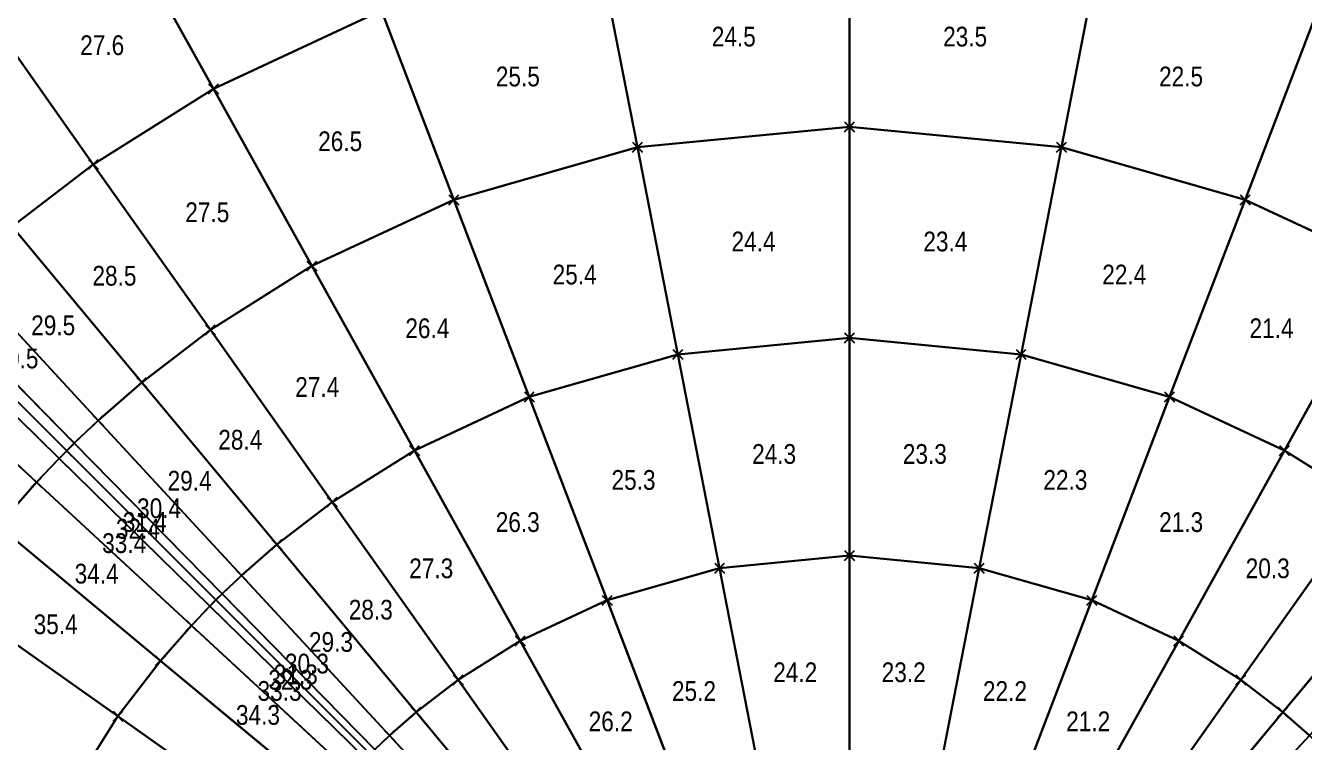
# Model space of a CAD drawing. Extents: x -1.9 to 2.84, y -1.88 to 2.84.
# Drawn here: x -0.834 to 0.461, y 0.497 to 1.223 of the extents above; entities that cross this region are included whole.
import ezdxf
from ezdxf.enums import TextEntityAlignment as Align

# ---------------------------------------------------------------- set-up
doc = ezdxf.new("R2010")
doc.units = 0
doc.header["$MEASUREMENT"] = 0
doc.header["$PDMODE"] = 3
doc.header["$PDSIZE"] = 0.005
for name, color, linetype in [('_assi', 5, 'Continuous'), ('ColmoBranches', 7, 'Continuous'), ('ColmoNodes', 7, 'Continuous'), ('DiagonaliBranches', 20, 'Continuous'), ('DiagonaliNodes', 7, 'Continuous'), ('Faces', 160, 'Continuous'), ('FacesName', 1, 'Continuous'), ('MeridianiBranches', 3, 'Continuous'), ('NodiInterni', 1, 'Continuous'), ('ParalleliBranches', 2, 'Continuous')]:
    doc.layers.add(name, color=color, linetype=linetype)
doc.styles.get("Standard").update_dxf_attribs({"font": 'ARIALN.TTF'})

msp = doc.modelspace()

# ---------------------------------------------------------------- linework, layer by layer
at = {"layer": '_assi'}
msp.add_line((0, 0), (0, 2.8397), dxfattribs=at)
at = {"layer": 'ColmoBranches'}
for p, q in [((0, 1.1206, 2.4032), (0, 1.3258, 2.2964)), ((0, 0.9069, 2.4917), (0, 1.1206, 2.4032)), ((0, 0.6863, 2.5613), (0, 0.9069, 2.4917)), ((0, 0.4605, 2.6114), (0, 0.6863, 2.5613))]:
    msp.add_line(p, q, dxfattribs=at)
at = {"layer": 'ColmoNodes'}
for p in [(0, 1.1206, 2.4032), (0, 0.9069, 2.4917), (0, 0.6863, 2.5613)]:
    msp.add_point(p, dxfattribs=at)
at = {"layer": 'DiagonaliBranches'}
for p, q in [((-0.7924, 0.7924, 2.4032), (-0.9375, 0.9375, 2.2964)), ((-0.6413, 0.6413, 2.4917), (-0.7924, 0.7924, 2.4032)), ((-0.4853, 0.4853, 2.5613), (-0.6413, 0.6413, 2.4917))]:
    msp.add_line(p, q, dxfattribs=at)
at = {"layer": 'DiagonaliNodes'}
for p in [(-0.7924, 0.7924, 2.4032), (-0.6413, 0.6413, 2.4917)]:
    msp.add_point(p, dxfattribs=at)
at = {"layer": 'Faces'}
for points in [[(-0.4739, 1.2383, 2.2964), (-0.6439, 1.159, 2.2964), (-0.7386, 1.3295, 2.1721), (-0.5436, 1.4205, 2.1721)], [(-0.6439, 1.159, 2.2964), (-0.7655, 1.0825, 2.2964), (-0.8781, 1.2418, 2.1721), (-0.7386, 1.3295, 2.1721)], [(0, 1.1206, 2.4032), (-0.2146, 1.0999, 2.4032), (-0.2539, 1.3013, 2.2964), (0, 1.3258, 2.2964)], [(0.2146, 1.0999, 2.4032), (0, 1.1206, 2.4032), (0, 1.3258, 2.2964), (0.2539, 1.3013, 2.2964)], [(-0.2146, 1.0999, 2.4032), (-0.4005, 1.0466, 2.4032), (-0.4739, 1.2383, 2.2964), (-0.2539, 1.3013, 2.2964)], [(0.4005, 1.0466, 2.4032), (0.2146, 1.0999, 2.4032), (0.2539, 1.3013, 2.2964), (0.4739, 1.2383, 2.2964)], [(-0.7655, 1.0825, 2.2964), (-0.8477, 1.0195, 2.2964), (-0.9724, 1.1695, 2.1721), (-0.8781, 1.2418, 2.1721)], [(-0.4005, 1.0466, 2.4032), (-0.5442, 0.9796, 2.4032), (-0.6439, 1.159, 2.2964), (-0.4739, 1.2383, 2.2964)], [(0.5442, 0.9796, 2.4032), (0.4005, 1.0466, 2.4032), (0.4739, 1.2383, 2.2964), (0.6439, 1.159, 2.2964)], [(-0.5442, 0.9796, 2.4032), (-0.647, 0.915, 2.4032), (-0.7655, 1.0825, 2.2964), (-0.6439, 1.159, 2.2964)], [(0, 0.9069, 2.4917), (-0.1737, 0.8901, 2.4917), (-0.2146, 1.0999, 2.4032), (0, 1.1206, 2.4032)], [(0.1737, 0.8901, 2.4917), (0, 0.9069, 2.4917), (0, 1.1206, 2.4032), (0.2146, 1.0999, 2.4032)], [(-0.1737, 0.8901, 2.4917), (-0.3241, 0.847, 2.4917), (-0.4005, 1.0466, 2.4032), (-0.2146, 1.0999, 2.4032)], [(0.3241, 0.847, 2.4917), (0.1737, 0.8901, 2.4917), (0.2146, 1.0999, 2.4032), (0.4005, 1.0466, 2.4032)], [(-0.647, 0.915, 2.4032), (-0.7165, 0.8617, 2.4032), (-0.8477, 1.0195, 2.2964), (-0.7655, 1.0825, 2.2964)], [(-0.3241, 0.847, 2.4917), (-0.4404, 0.7928, 2.4917), (-0.5442, 0.9796, 2.4032), (-0.4005, 1.0466, 2.4032)], [(0.4404, 0.7928, 2.4917), (0.3241, 0.847, 2.4917), (0.4005, 1.0466, 2.4032), (0.5442, 0.9796, 2.4032)], [(-0.7165, 0.8617, 2.4032), (-0.7605, 0.8231, 2.4032), (-0.8997, 0.9738, 2.2964), (-0.8477, 1.0195, 2.2964)], [(-0.7605, 0.8231, 2.4032), (-0.7847, 0.8001, 2.4032), (-0.9284, 0.9465, 2.2964), (-0.8997, 0.9738, 2.2964)], [(-0.4404, 0.7928, 2.4917), (-0.5236, 0.7405, 2.4917), (-0.647, 0.915, 2.4032), (-0.5442, 0.9796, 2.4032)], [(0.5236, 0.7405, 2.4917), (0.4404, 0.7928, 2.4917), (0.5442, 0.9796, 2.4032), (0.647, 0.915, 2.4032)], [(-0.7847, 0.8001, 2.4032), (-0.7924, 0.7924, 2.4032), (-0.9375, 0.9375, 2.2964), (-0.9284, 0.9465, 2.2964)], [(-0.7924, 0.7924, 2.4032), (-0.8001, 0.7847, 2.4032), (-0.9465, 0.9284, 2.2964), (-0.9375, 0.9375, 2.2964)], [(-0.8001, 0.7847, 2.4032), (-0.8231, 0.7605, 2.4032), (-0.9738, 0.8997, 2.2964), (-0.9465, 0.9284, 2.2964)], [(-0.5236, 0.7405, 2.4917), (-0.5798, 0.6974, 2.4917), (-0.7165, 0.8617, 2.4032), (-0.647, 0.915, 2.4032)], [(0, 0.6863, 2.5613), (-0.1314, 0.6736, 2.5613), (-0.1737, 0.8901, 2.4917), (0, 0.9069, 2.4917)], [(0.1314, 0.6736, 2.5613), (0, 0.6863, 2.5613), (0, 0.9069, 2.4917), (0.1737, 0.8901, 2.4917)], [(-0.8231, 0.7605, 2.4032), (-0.8617, 0.7165, 2.4032), (-1.0195, 0.8477, 2.2964), (-0.9738, 0.8997, 2.2964)], [(-0.1314, 0.6736, 2.5613), (-0.2453, 0.641, 2.5613), (-0.3241, 0.847, 2.4917), (-0.1737, 0.8901, 2.4917)], [(0.2453, 0.641, 2.5613), (0.1314, 0.6736, 2.5613), (0.1737, 0.8901, 2.4917), (0.3241, 0.847, 2.4917)], [(-0.5798, 0.6974, 2.4917), (-0.6154, 0.6661, 2.4917), (-0.7605, 0.8231, 2.4032), (-0.7165, 0.8617, 2.4032)], [(-0.2453, 0.641, 2.5613), (-0.3333, 0.5999, 2.5613), (-0.4404, 0.7928, 2.4917), (-0.3241, 0.847, 2.4917)], [(0.3333, 0.5999, 2.5613), (0.2453, 0.641, 2.5613), (0.3241, 0.847, 2.4917), (0.4404, 0.7928, 2.4917)], [(-0.6154, 0.6661, 2.4917), (-0.635, 0.6475, 2.4917), (-0.7847, 0.8001, 2.4032), (-0.7605, 0.8231, 2.4032)], [(-0.6413, 0.6413, 2.4917), (-0.6475, 0.635, 2.4917), (-0.8001, 0.7847, 2.4032), (-0.7924, 0.7924, 2.4032)], [(-0.635, 0.6475, 2.4917), (-0.6413, 0.6413, 2.4917), (-0.7924, 0.7924, 2.4032), (-0.7847, 0.8001, 2.4032)], [(-0.3333, 0.5999, 2.5613), (-0.3962, 0.5604, 2.5613), (-0.5236, 0.7405, 2.4917), (-0.4404, 0.7928, 2.4917)], [(0.3962, 0.5604, 2.5613), (0.3333, 0.5999, 2.5613), (0.4404, 0.7928, 2.4917), (0.5236, 0.7405, 2.4917)], [(-0.6475, 0.635, 2.4917), (-0.6661, 0.6154, 2.4917), (-0.8231, 0.7605, 2.4032), (-0.8001, 0.7847, 2.4032)], [(-0.6661, 0.6154, 2.4917), (-0.6974, 0.5798, 2.4917), (-0.8617, 0.7165, 2.4032), (-0.8231, 0.7605, 2.4032)], [(-0.3962, 0.5604, 2.5613), (-0.4388, 0.5277, 2.5613), (-0.5798, 0.6974, 2.4917), (-0.5236, 0.7405, 2.4917)], [(0.4388, 0.5277, 2.5613), (0.3962, 0.5604, 2.5613), (0.5236, 0.7405, 2.4917), (0.5798, 0.6974, 2.4917)], [(-0.6974, 0.5798, 2.4917), (-0.7405, 0.5236, 2.4917), (-0.915, 0.647, 2.4032), (-0.8617, 0.7165, 2.4032)], [(-0.4388, 0.5277, 2.5613), (-0.4657, 0.5041, 2.5613), (-0.6154, 0.6661, 2.4917), (-0.5798, 0.6974, 2.4917)], [(0, 0.4605, 2.6114), (-0.0882, 0.4519, 2.6114), (-0.1314, 0.6736, 2.5613), (0, 0.6863, 2.5613)], [(0.0882, 0.4519, 2.6114), (0, 0.4605, 2.6114), (0, 0.6863, 2.5613), (0.1314, 0.6736, 2.5613)], [(0.4657, 0.5041, 2.5613), (0.4388, 0.5277, 2.5613), (0.5798, 0.6974, 2.4917), (0.6154, 0.6661, 2.4917)], [(-0.0882, 0.4519, 2.6114), (-0.1646, 0.43, 2.6114), (-0.2453, 0.641, 2.5613), (-0.1314, 0.6736, 2.5613)], [(0.1646, 0.43, 2.6114), (0.0882, 0.4519, 2.6114), (0.1314, 0.6736, 2.5613), (0.2453, 0.641, 2.5613)], [(-0.4657, 0.5041, 2.5613), (-0.4806, 0.49, 2.5613), (-0.635, 0.6475, 2.4917), (-0.6154, 0.6661, 2.4917)], [(-0.4806, 0.49, 2.5613), (-0.4853, 0.4853, 2.5613), (-0.6413, 0.6413, 2.4917), (-0.635, 0.6475, 2.4917)], [(-0.7405, 0.5236, 2.4917), (-0.7928, 0.4404, 2.4917), (-0.9796, 0.5442, 2.4032), (-0.915, 0.647, 2.4032)], [(-0.49, 0.4806, 2.5613), (-0.5041, 0.4657, 2.5613), (-0.6661, 0.6154, 2.4917), (-0.6475, 0.635, 2.4917)], [(-0.4853, 0.4853, 2.5613), (-0.49, 0.4806, 2.5613), (-0.6475, 0.635, 2.4917), (-0.6413, 0.6413, 2.4917)], [(-0.1646, 0.43, 2.6114), (-0.2236, 0.4025, 2.6114), (-0.3333, 0.5999, 2.5613), (-0.2453, 0.641, 2.5613)], [(0.2236, 0.4025, 2.6114), (0.1646, 0.43, 2.6114), (0.2453, 0.641, 2.5613), (0.3333, 0.5999, 2.5613)], [(-0.5041, 0.4657, 2.5613), (-0.5277, 0.4388, 2.5613), (-0.6974, 0.5798, 2.4917), (-0.6661, 0.6154, 2.4917)], [(-0.2236, 0.4025, 2.6114), (-0.2658, 0.376, 2.6114), (-0.3962, 0.5604, 2.5613), (-0.3333, 0.5999, 2.5613)], [(0.2658, 0.376, 2.6114), (0.2236, 0.4025, 2.6114), (0.3333, 0.5999, 2.5613), (0.3962, 0.5604, 2.5613)], [(-0.5277, 0.4388, 2.5613), (-0.5604, 0.3962, 2.5613), (-0.7405, 0.5236, 2.4917), (-0.6974, 0.5798, 2.4917)], [(-0.2658, 0.376, 2.6114), (-0.2944, 0.3541, 2.6114), (-0.4388, 0.5277, 2.5613), (-0.3962, 0.5604, 2.5613)], [(0.2944, 0.3541, 2.6114), (0.2658, 0.376, 2.6114), (0.3962, 0.5604, 2.5613), (0.4388, 0.5277, 2.5613)], [(-0.7928, 0.4404, 2.4917), (-0.847, 0.3241, 2.4917), (-1.0466, 0.4005, 2.4032), (-0.9796, 0.5442, 2.4032)], [(-0.5604, 0.3962, 2.5613), (-0.5999, 0.3333, 2.5613), (-0.7928, 0.4404, 2.4917), (-0.7405, 0.5236, 2.4917)], [(-0.2944, 0.3541, 2.6114), (-0.3125, 0.3382, 2.6114), (-0.4657, 0.5041, 2.5613), (-0.4388, 0.5277, 2.5613)], [(0.3125, 0.3382, 2.6114), (0.2944, 0.3541, 2.6114), (0.4388, 0.5277, 2.5613), (0.4657, 0.5041, 2.5613)], [(-0.3125, 0.3382, 2.6114), (-0.3224, 0.3287, 2.6114), (-0.4806, 0.49, 2.5613), (-0.4657, 0.5041, 2.5613)], [(0.3224, 0.3287, 2.6114), (0.3125, 0.3382, 2.6114), (0.4657, 0.5041, 2.5613), (0.4806, 0.49, 2.5613)]]:
    msp.add_3dface(points, dxfattribs=at)
at = {"layer": 'MeridianiBranches'}
for p, q in [((-0.6439, 1.159, 2.2964), (-0.7386, 1.3295, 2.1721)), ((-0.2146, 1.0999, 2.4032), (-0.2539, 1.3013, 2.2964)), ((0.2146, 1.0999, 2.4032), (0.2539, 1.3013, 2.2964)), ((-0.7655, 1.0825, 2.2964), (-0.8781, 1.2418, 2.1721)), ((-0.4005, 1.0466, 2.4032), (-0.4739, 1.2383, 2.2964)), ((0.4005, 1.0466, 2.4032), (0.4739, 1.2383, 2.2964)), ((-0.5442, 0.9796, 2.4032), (-0.6439, 1.159, 2.2964)), ((-0.1737, 0.8901, 2.4917), (-0.2146, 1.0999, 2.4032)), ((0.1737, 0.8901, 2.4917), (0.2146, 1.0999, 2.4032)), ((-0.647, 0.915, 2.4032), (-0.7655, 1.0825, 2.2964)), ((-0.3241, 0.847, 2.4917), (-0.4005, 1.0466, 2.4032)), ((0.3241, 0.847, 2.4917), (0.4005, 1.0466, 2.4032)), ((-0.7165, 0.8617, 2.4032), (-0.8477, 1.0195, 2.2964)), ((-0.7605, 0.8231, 2.4032), (-0.8997, 0.9738, 2.2964)), ((-0.4404, 0.7928, 2.4917), (-0.5442, 0.9796, 2.4032)), ((0.4404, 0.7928, 2.4917), (0.5442, 0.9796, 2.4032)), ((-0.7847, 0.8001, 2.4032), (-0.9284, 0.9465, 2.2964)), ((-0.8001, 0.7847, 2.4032), (-0.9465, 0.9284, 2.2964)), ((-0.5236, 0.7405, 2.4917), (-0.647, 0.915, 2.4032)), ((-0.8231, 0.7605, 2.4032), (-0.9738, 0.8997, 2.2964)), ((-0.1314, 0.6736, 2.5613), (-0.1737, 0.8901, 2.4917)), ((0.1314, 0.6736, 2.5613), (0.1737, 0.8901, 2.4917)), ((-0.5798, 0.6974, 2.4917), (-0.7165, 0.8617, 2.4032)), ((-0.2453, 0.641, 2.5613), (-0.3241, 0.847, 2.4917)), ((0.2453, 0.641, 2.5613), (0.3241, 0.847, 2.4917)), ((-0.6154, 0.6661, 2.4917), (-0.7605, 0.8231, 2.4032)), ((-0.635, 0.6475, 2.4917), (-0.7847, 0.8001, 2.4032)), ((-0.3333, 0.5999, 2.5613), (-0.4404, 0.7928, 2.4917)), ((0.3333, 0.5999, 2.5613), (0.4404, 0.7928, 2.4917)), ((-0.6475, 0.635, 2.4917), (-0.8001, 0.7847, 2.4032)), ((-0.6661, 0.6154, 2.4917), (-0.8231, 0.7605, 2.4032)), ((-0.3962, 0.5604, 2.5613), (-0.5236, 0.7405, 2.4917)), ((0.3962, 0.5604, 2.5613), (0.5236, 0.7405, 2.4917)), ((-0.6974, 0.5798, 2.4917), (-0.8617, 0.7165, 2.4032)), ((-0.4388, 0.5277, 2.5613), (-0.5798, 0.6974, 2.4917)), ((0.4388, 0.5277, 2.5613), (0.5798, 0.6974, 2.4917)), ((-0.0882, 0.4519, 2.6114), (-0.1314, 0.6736, 2.5613)), ((0.0882, 0.4519, 2.6114), (0.1314, 0.6736, 2.5613)), ((-0.4657, 0.5041, 2.5613), (-0.6154, 0.6661, 2.4917)), ((-0.4806, 0.49, 2.5613), (-0.635, 0.6475, 2.4917)), ((-0.7405, 0.5236, 2.4917), (-0.915, 0.647, 2.4032)), ((-0.49, 0.4806, 2.5613), (-0.6475, 0.635, 2.4917)), ((-0.1646, 0.43, 2.6114), (-0.2453, 0.641, 2.5613)), ((0.1646, 0.43, 2.6114), (0.2453, 0.641, 2.5613)), ((-0.5041, 0.4657, 2.5613), (-0.6661, 0.6154, 2.4917)), ((-0.2236, 0.4025, 2.6114), (-0.3333, 0.5999, 2.5613)), ((0.2236, 0.4025, 2.6114), (0.3333, 0.5999, 2.5613)), ((-0.5277, 0.4388, 2.5613), (-0.6974, 0.5798, 2.4917)), ((-0.2658, 0.376, 2.6114), (-0.3962, 0.5604, 2.5613)), ((0.2658, 0.376, 2.6114), (0.3962, 0.5604, 2.5613)), ((-0.5604, 0.3962, 2.5613), (-0.7405, 0.5236, 2.4917)), ((-0.2944, 0.3541, 2.6114), (-0.4388, 0.5277, 2.5613)), ((0.2944, 0.3541, 2.6114), (0.4388, 0.5277, 2.5613)), ((-0.3125, 0.3382, 2.6114), (-0.4657, 0.5041, 2.5613)), ((0.3125, 0.3382, 2.6114), (0.4657, 0.5041, 2.5613))]:
    msp.add_line(p, q, dxfattribs=at)
at = {"layer": 'NodiInterni'}
for p in [(-0.6439, 1.159, 2.2964), (-0.2146, 1.0999, 2.4032), (0.2146, 1.0999, 2.4032), (-0.7655, 1.0825, 2.2964), (-0.4005, 1.0466, 2.4032), (0.4005, 1.0466, 2.4032), (-0.5442, 0.9796, 2.4032), (-0.647, 0.915, 2.4032), (-0.1737, 0.8901, 2.4917), (0.1737, 0.8901, 2.4917), (-0.7165, 0.8617, 2.4032), (-0.3241, 0.847, 2.4917), (0.3241, 0.847, 2.4917), (-0.7605, 0.8231, 2.4032), (-0.7847, 0.8001, 2.4032), (-0.4404, 0.7928, 2.4917), (0.4404, 0.7928, 2.4917), (-0.8001, 0.7847, 2.4032), (-0.8231, 0.7605, 2.4032), (-0.5236, 0.7405, 2.4917), (-0.5798, 0.6974, 2.4917), (-0.1314, 0.6736, 2.5613), (0.1314, 0.6736, 2.5613), (-0.6154, 0.6661, 2.4917), (-0.635, 0.6475, 2.4917), (-0.6475, 0.635, 2.4917), (-0.2453, 0.641, 2.5613), (0.2453, 0.641, 2.5613), (-0.6661, 0.6154, 2.4917), (-0.3333, 0.5999, 2.5613), (0.3333, 0.5999, 2.5613), (-0.6974, 0.5798, 2.4917), (-0.3962, 0.5604, 2.5613), (0.3962, 0.5604, 2.5613), (-0.4388, 0.5277, 2.5613), (0.4388, 0.5277, 2.5613), (-0.7405, 0.5236, 2.4917), (-0.4657, 0.5041, 2.5613)]:
    msp.add_point(p, dxfattribs=at)
at = {"layer": 'ParalleliBranches'}
for p, q in [((-0.4739, 1.2383, 2.2964), (-0.6439, 1.159, 2.2964)), ((-0.6439, 1.159, 2.2964), (-0.7655, 1.0825, 2.2964)), ((0, 1.1206, 2.4032), (-0.2146, 1.0999, 2.4032)), ((0.2146, 1.0999, 2.4032), (0, 1.1206, 2.4032)), ((-0.2146, 1.0999, 2.4032), (-0.4005, 1.0466, 2.4032)), ((0.4005, 1.0466, 2.4032), (0.2146, 1.0999, 2.4032)), ((-0.7655, 1.0825, 2.2964), (-0.8477, 1.0195, 2.2964)), ((-0.4005, 1.0466, 2.4032), (-0.5442, 0.9796, 2.4032)), ((0.5442, 0.9796, 2.4032), (0.4005, 1.0466, 2.4032)), ((-0.5442, 0.9796, 2.4032), (-0.647, 0.915, 2.4032)), ((-0.647, 0.915, 2.4032), (-0.7165, 0.8617, 2.4032)), ((0, 0.9069, 2.4917), (-0.1737, 0.8901, 2.4917)), ((0.1737, 0.8901, 2.4917), (0, 0.9069, 2.4917)), ((-0.1737, 0.8901, 2.4917), (-0.3241, 0.847, 2.4917)), ((0.3241, 0.847, 2.4917), (0.1737, 0.8901, 2.4917)), ((-0.7165, 0.8617, 2.4032), (-0.7605, 0.8231, 2.4032)), ((-0.3241, 0.847, 2.4917), (-0.4404, 0.7928, 2.4917)), ((0.4404, 0.7928, 2.4917), (0.3241, 0.847, 2.4917)), ((-0.7605, 0.8231, 2.4032), (-0.7847, 0.8001, 2.4032)), ((-0.7924, 0.7924, 2.4032), (-0.8001, 0.7847, 2.4032)), ((-0.7847, 0.8001, 2.4032), (-0.7924, 0.7924, 2.4032)), ((-0.4404, 0.7928, 2.4917), (-0.5236, 0.7405, 2.4917)), ((0.5236, 0.7405, 2.4917), (0.4404, 0.7928, 2.4917)), ((-0.8001, 0.7847, 2.4032), (-0.8231, 0.7605, 2.4032)), ((-0.8231, 0.7605, 2.4032), (-0.8617, 0.7165, 2.4032)), ((-0.5236, 0.7405, 2.4917), (-0.5798, 0.6974, 2.4917)), ((-0.5798, 0.6974, 2.4917), (-0.6154, 0.6661, 2.4917)), ((0, 0.6863, 2.5613), (-0.1314, 0.6736, 2.5613)), ((0.1314, 0.6736, 2.5613), (0, 0.6863, 2.5613)), ((-0.1314, 0.6736, 2.5613), (-0.2453, 0.641, 2.5613)), ((0.2453, 0.641, 2.5613), (0.1314, 0.6736, 2.5613)), ((-0.6154, 0.6661, 2.4917), (-0.635, 0.6475, 2.4917)), ((-0.635, 0.6475, 2.4917), (-0.6413, 0.6413, 2.4917)), ((-0.6475, 0.635, 2.4917), (-0.6661, 0.6154, 2.4917)), ((-0.6413, 0.6413, 2.4917), (-0.6475, 0.635, 2.4917)), ((-0.2453, 0.641, 2.5613), (-0.3333, 0.5999, 2.5613)), ((0.3333, 0.5999, 2.5613), (0.2453, 0.641, 2.5613)), ((-0.6661, 0.6154, 2.4917), (-0.6974, 0.5798, 2.4917)), ((-0.3333, 0.5999, 2.5613), (-0.3962, 0.5604, 2.5613)), ((0.3962, 0.5604, 2.5613), (0.3333, 0.5999, 2.5613)), ((-0.6974, 0.5798, 2.4917), (-0.7405, 0.5236, 2.4917)), ((-0.3962, 0.5604, 2.5613), (-0.4388, 0.5277, 2.5613)), ((0.4388, 0.5277, 2.5613), (0.3962, 0.5604, 2.5613)), ((-0.7405, 0.5236, 2.4917), (-0.7928, 0.4404, 2.4917)), ((-0.4388, 0.5277, 2.5613), (-0.4657, 0.5041, 2.5613)), ((0.4657, 0.5041, 2.5613), (0.4388, 0.5277, 2.5613)), ((-0.4657, 0.5041, 2.5613), (-0.4806, 0.49, 2.5613))]:
    msp.add_line(p, q, dxfattribs=at)

# ---------------------------------------------------------------- texts
at = {"layer": 'FacesName'}
for s, p in [('24.5', (-0.1171, 1.2119, 2.3498)), ('23.5', (0.1171, 1.2119, 2.3498)), ('27.6', (-0.7565, 1.2032, 2.2343)), ('25.5', (-0.3357, 1.1715, 2.3498)), ('22.5', (0.3357, 1.1715, 2.3498)), ('26.5', (-0.5156, 1.1059, 2.3498)), ('27.5', (-0.6501, 1.034, 2.3498)), ('24.4', (-0.0971, 1.0044, 2.4475)), ('23.4', (0.0971, 1.0044, 2.4475)), ('28.5', (-0.7441, 0.9697, 2.3498)), ('25.4', (-0.2782, 0.9709, 2.4475)), ('22.4', (0.2782, 0.9709, 2.4475)), ('29.5', (-0.8061, 0.9195, 2.3498)), ('26.4', (-0.4273, 0.9165, 2.4475)), ('21.4', (0.4273, 0.9165, 2.4475)), ('30.5', (-0.8433, 0.8859, 2.3498)), ('27.4', (-0.5388, 0.857, 2.4475)), ('28.4', (-0.6167, 0.8036, 2.4475)), ('24.3', (-0.0763, 0.7892, 2.5265)), ('23.3', (0.0763, 0.7892, 2.5265)), ('29.4', (-0.668, 0.7621, 2.4475)), ('25.3', (-0.2186, 0.7629, 2.5265)), ('22.3', (0.2186, 0.7629, 2.5265)), ('30.4', (-0.6989, 0.7342, 2.4475)), ('31.4', (-0.7134, 0.7203, 2.4475)), ('26.3', (-0.3358, 0.7202, 2.5265)), ('21.3', (0.3358, 0.7202, 2.5265)), ('32.4', (-0.7203, 0.7134, 2.4475)), ('33.4', (-0.7342, 0.6989, 2.4475)), ('34.4', (-0.7621, 0.668, 2.4475)), ('27.3', (-0.4234, 0.6734, 2.5265)), ('20.3', (0.4234, 0.6734, 2.5265)), ('28.3', (-0.4846, 0.6315, 2.5265)), ('35.4', (-0.8036, 0.6167, 2.4475)), ('29.3', (-0.5249, 0.5988, 2.5265)), ('30.3', (-0.5492, 0.5769, 2.5265)), ('32.3', (-0.566, 0.5605, 2.5265)), ('31.3', (-0.5605, 0.566, 2.5265)), ('24.2', (-0.0549, 0.5681, 2.5863)), ('23.2', (0.0549, 0.5681, 2.5863)), ('33.3', (-0.5769, 0.5492, 2.5265)), ('25.2', (-0.1574, 0.5491, 2.5863)), ('22.2', (0.1574, 0.5491, 2.5863)), ('34.3', (-0.5988, 0.5249, 2.5265)), ('26.2', (-0.2417, 0.5184, 2.5863)), ('21.2', (0.2417, 0.5184, 2.5863))]:
    msp.add_text(s, height=0.02, dxfattribs=at).set_placement(p, align=Align.MIDDLE_CENTER)

doc.saveas('drawing.dxf')
